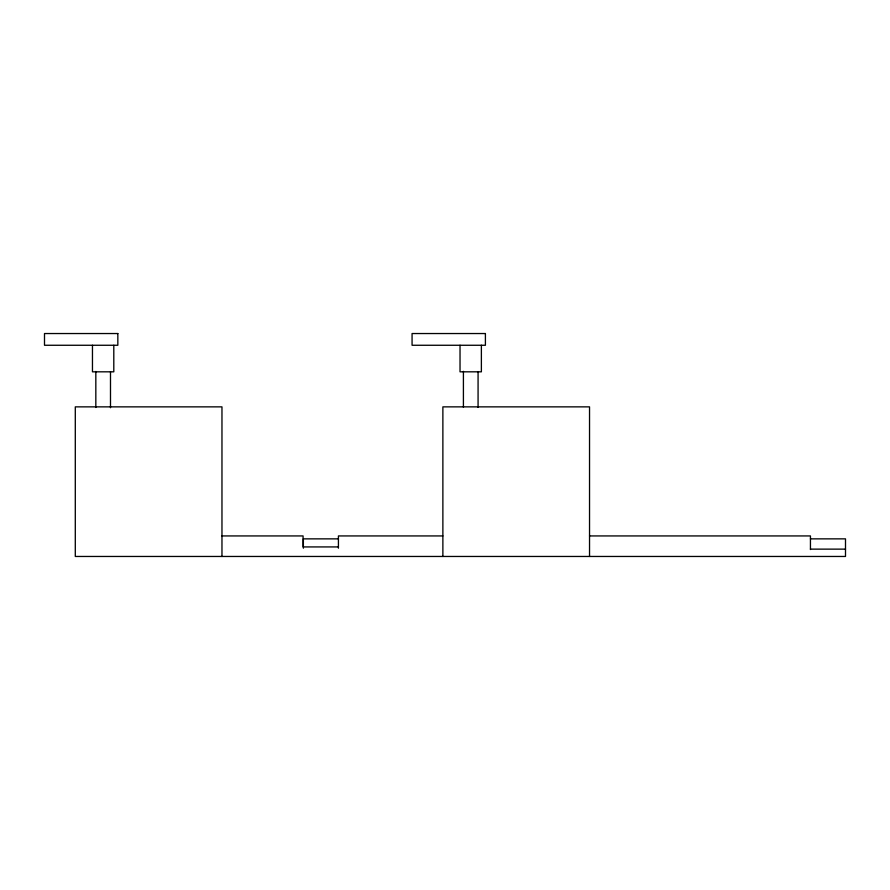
<?xml version="1.0" encoding="UTF-8"?>
<svg xmlns="http://www.w3.org/2000/svg" width="890" height="890" viewBox="0 0 890 890"><rect width="100%" height="100%" fill="white"/><g stroke="black" fill="none" stroke-linecap="round" stroke-linejoin="round"><path stroke-width="1.33" d="M221.966 535.936L303.078 535.936L303.078 546.927L338.423 546.927M442.875 535.936L338.423 535.936L338.423 548.196M589.536 535.936L810.445 535.936L810.445 549.53M338.423 538.862L303.368 538.862L303.368 548.196M810.445 538.862L845.5 538.862L845.5 556.461L75.294 556.461L75.294 406.864L221.966 406.864L221.966 556.461M810.445 549.13L845.5 549.13M589.536 556.461L589.536 406.864L442.875 406.864L442.875 556.461M481.379 345.264L481.379 371.82L460.03 371.82L460.03 345.264M478.075 371.697L478.075 407.409M463.412 371.341L463.412 407.253M113.798 345.264L113.798 371.82L92.46 371.82L92.46 345.264M110.493 371.798L110.493 407.72M95.831 371.453L95.831 407.498M117.836 333.539L44.5 333.539L44.5 345.264L117.836 345.264L117.836 333.539M485.406 333.539L412.07 333.539L412.07 345.264L485.406 345.264L485.406 333.539"/></g></svg>
